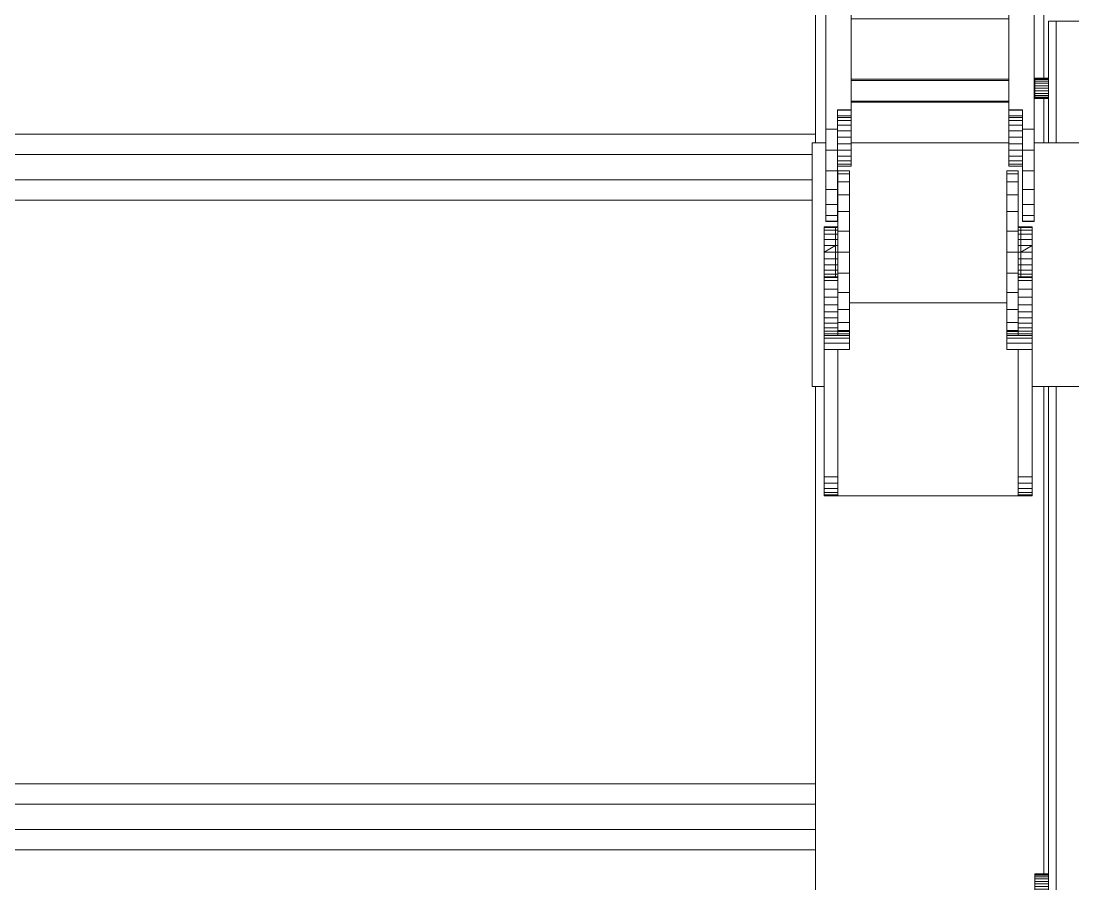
# Model space of a CAD drawing. Header units: inches. Extents: x -827 to 154, y -802 to 207.
# Drawn here: x -134.8 to -121.85, y -175.21 to -164.58 of the extents above; entities that cross this region are included whole.
import ezdxf

# ---------------------------------------------------------------- set-up
doc = ezdxf.new("R2010")
doc.units = ezdxf.units.IN
doc.header["$MEASUREMENT"] = 0
doc.layers.add('Layer0', color=7, linetype='Continuous', lineweight=9)
doc.layers.add('Shop_Sabre_RC-8_CNC_Router_skp', color=8, linetype='Continuous', lineweight=9)

# ---------------------------------------------------------------- blocks, each defined once
blk = doc.blocks.new('Shop_Sabre_RC-8_CNC_Router_skp_154-402893-Level 1')
at = {"layer": 'Layer0'}
for p, q in [((0, 3), (0, 0.75)), ((0, 3), (5.294, 3)), ((0, 3), (0, 0.75)), ((0, 3), (5.294, 3)), ((7.857, 3), (8, 3)), ((7.857, 3), (8, 3)), ((8, 0), (8, 3)), ((8, 0), (8, 3)), ((5.27, 0), (0.125, 0)), ((5.27, 0), (0.125, 0)), ((7.52, 0), (5.583, 0)), ((7.52, 0), (5.583, 0)), ((8, 0), (7.833, 0)), ((8, 0), (7.833, 0))]:
    blk.add_line(p, q, dxfattribs=at)
blk = doc.blocks.new('Shop_Sabre_RC-8_CNC_Router_skp_141-402880-Level 1')
at = {"layer": 'Layer0'}
for p, q in [((96.812, 0.562), (58.812, 0.562)), ((96.812, 0.562), (58.812, 0.562)), ((58.812, 0.25), (96.812, 0.25)), ((58.812, 0.25), (96.812, 0.25))]:
    blk.add_line(p, q, dxfattribs=at)
blk = doc.blocks.new('Shop_Sabre_RC-8_CNC_Router_skp_140-402879-Level 1')
at = {"layer": 'Layer0'}
for p, q in [((96.812, 0.562), (58.851, 0.562)), ((96.812, 0.562), (58.851, 0.562)), ((58.851, 0.25), (96.812, 0.25)), ((58.851, 0.25), (96.812, 0.25))]:
    blk.add_line(p, q, dxfattribs=at)
blk = doc.blocks.new('Shop_Sabre_RC-8_CNC_Router_skp_135-402874-Level 1')
at = {"layer": 'Layer0'}
for p, q in [((60.625, 42.125), (98.625, 42.125)), ((98.625, 42.125), (60.625, 42.125)), ((98.625, 41.313), (60.625, 41.313)), ((60.625, 41.313), (98.625, 41.313)), ((98.625, 34.125), (60.664, 34.125)), ((98.625, 34.125), (60.664, 34.125)), ((60.625, 33.313), (98.625, 33.313)), ((60.625, 33.313), (98.625, 33.313))]:
    blk.add_line(p, q, dxfattribs=at)
for name, p in [('Shop_Sabre_RC-8_CNC_Router_skp_141-402880-Level 1', (1.812, 41.313)), ('Shop_Sabre_RC-8_CNC_Router_skp_140-402879-Level 1', (1.812, 33.313))]:
    blk.add_blockref(name, p)
blk = doc.blocks.new('Shop_Sabre_RC-8_CNC_Router_skp_121-V102-Level 1')
at = {"layer": 'Layer0'}
for p, q in [((2.422, 24.886), (2.422, 24.889)), ((2.563, 24.889), (2.422, 24.889)), ((2.422, 24.886), (2.422, 24.889)), ((2.422, 24.889), (2.563, 24.889)), ((2.422, 24.814), (2.422, 24.886)), ((2.563, 24.886), (2.422, 24.886)), ((2.422, 24.814), (2.422, 24.886)), ((2.422, 24.886), (2.563, 24.886)), ((2.563, 24.886), (2.563, 24.889)), ((2.563, 24.889), (2.563, 24.886)), ((2.563, 24.814), (2.563, 24.886)), ((2.563, 24.886), (2.563, 24.814)), ((2.422, 24.814), (2.422, 24.68)), ((2.422, 24.814), (2.563, 24.814)), ((2.563, 24.814), (2.422, 24.814)), ((2.422, 24.68), (2.422, 24.814)), ((2.563, 24.814), (2.563, 24.68)), ((2.563, 24.814), (2.563, 24.68)), ((2.422, 24.68), (2.422, 24.493)), ((2.563, 24.68), (2.422, 24.68)), ((2.422, 24.493), (2.422, 24.68)), ((2.422, 24.68), (2.563, 24.68)), ((2.563, 24.68), (2.563, 24.493)), ((2.563, 24.68), (2.563, 24.493)), ((2.422, 24.493), (2.422, 24.265)), ((2.422, 24.493), (2.563, 24.493)), ((2.422, 24.493), (2.422, 24.265)), ((2.422, 24.493), (2.563, 24.493)), ((2.563, 24.493), (2.563, 24.265)), ((2.563, 24.265), (2.563, 24.493)), ((2.422, 24.265), (2.422, 24.012)), ((2.422, 24.265), (2.563, 24.265)), ((2.422, 24.265), (2.422, 24.012)), ((2.563, 24.265), (2.422, 24.265)), ((2.563, 24.265), (2.563, 24.012)), ((2.563, 24.012), (2.563, 24.265)), ((2.25, 24.183), (2.25, 24.205)), ((2.422, 24.205), (2.25, 24.205)), ((2.25, 24.205), (2.422, 24.205)), ((2.25, 24.205), (2.25, 24.183)), ((2.25, 24.183), (2.25, 24.141)), ((2.25, 24.183), (2.422, 24.183)), ((2.25, 24.183), (2.25, 24.141)), ((2.422, 24.183), (2.25, 24.183)), ((2.25, 24.141), (2.25, 24.083)), ((2.422, 24.141), (2.25, 24.141)), ((2.25, 24.141), (2.422, 24.141)), ((2.25, 24.141), (2.25, 24.083)), ((2.25, 24.083), (2.25, 24.011)), ((2.422, 24.083), (2.25, 24.083)), ((2.25, 24.083), (2.422, 24.083)), ((2.25, 24.083), (2.25, 24.011)), ((2.25, 24.011), (2.25, 23.932)), ((2.25, 24.011), (2.422, 24.011)), ((2.25, 24.011), (2.25, 23.932)), ((2.422, 24.011), (2.25, 24.011)), ((2.422, 24.012), (2.422, 23.751)), ((2.563, 24.012), (2.422, 24.012)), ((2.422, 24.012), (2.563, 24.012)), ((2.422, 24.012), (2.422, 23.751)), ((2.563, 24.012), (2.563, 23.751)), ((2.563, 23.751), (2.563, 24.012)), ((2.25, 23.932), (2.25, 23.851)), ((2.25, 23.932), (2.422, 23.932)), ((2.25, 23.932), (2.25, 23.851)), ((2.422, 23.932), (2.25, 23.932)), ((2.25, 23.851), (2.25, 23.772)), ((2.391, 23.851), (2.25, 23.851)), ((2.25, 23.772), (2.25, 23.851)), ((2.391, 23.851), (2.25, 23.851)), ((2.391, 23.851), (2.422, 23.851)), ((2.391, 23.851), (2.422, 23.851)), ((2.422, 23.851), (2.391, 23.851)), ((2.25, 23.772), (2.25, 23.702)), ((2.25, 23.772), (2.422, 23.772)), ((2.25, 23.772), (2.25, 23.702)), ((2.422, 23.772), (2.25, 23.772)), ((2.25, 23.702), (2.25, 23.645)), ((2.422, 23.702), (2.25, 23.702)), ((2.25, 23.702), (2.422, 23.702)), ((2.25, 23.702), (2.25, 23.645)), ((2.422, 23.751), (2.422, 23.52)), ((2.563, 23.751), (2.422, 23.751)), ((2.422, 23.751), (2.422, 23.52)), ((2.422, 23.514), (2.422, 23.751)), ((2.563, 23.751), (2.422, 23.751)), ((2.563, 23.751), (2.563, 22.036)), ((2.563, 23.751), (2.563, 22.036)), ((2.25, 23.606), (2.25, 23.645)), ((2.25, 23.645), (2.422, 23.645)), ((2.25, 23.645), (2.25, 23.606)), ((2.422, 23.645), (2.25, 23.645)), ((2.25, 23.606), (2.422, 23.606)), ((2.25, 23.606), (2.25, 23.586)), ((2.422, 23.606), (2.25, 23.606)), ((2.25, 23.586), (2.25, 23.606)), ((2.25, 23.586), (2.25, 23.516)), ((2.422, 23.586), (2.25, 23.586)), ((2.25, 23.586), (2.422, 23.586)), ((2.25, 23.586), (2.25, 23.516)), ((2.422, 23.516), (2.25, 23.516)), ((2.25, 23.516), (2.422, 23.516)), ((2.391, 23.514), (2.25, 23.514)), ((2.25, 23.132), (2.25, 23.514)), ((2.391, 23.514), (2.25, 23.514)), ((2.25, 23.514), (2.25, 23.132)), ((2.25, 23.514), (2.25, 22.036)), ((2.25, 23.514), (2.25, 22.39)), ((2.422, 23.514), (2.391, 23.514)), ((2.422, 23.514), (2.391, 23.514)), ((2.422, 23.52), (2.422, 23.514)), ((2.422, 23.514), (2.422, 23.52)), ((2.25, 22.39), (2.25, 23.132)), ((2.25, 22.39), (2.25, 23.132)), ((2.25, 22.39), (2.25, 22.036)), ((2.25, 22.036), (2.25, 22.39)), ((2.25, 22.036), (2.25, 22.037)), ((2.25, 22.036), (2.25, 21.77)), ((2.25, 22.036), (2.369, 22.036)), ((2.25, 21.77), (2.25, 22.036)), ((2.369, 22.036), (2.25, 22.036)), ((2.369, 22.036), (2.25, 22.036)), ((2.369, 22.037), (2.369, 22.036)), ((2.391, 22.036), (2.369, 22.036)), ((2.391, 22.036), (2.369, 22.036)), ((2.391, 22.036), (2.391, 22.037)), ((2.391, 22.037), (2.391, 22.036)), ((2.391, 22.036), (2.406, 22.036)), ((2.391, 22.036), (2.391, 21.77)), ((2.391, 21.77), (2.391, 22.036)), ((2.406, 22.036), (2.391, 22.036)), ((2.391, 22.032), (2.422, 22.032)), ((2.422, 22.032), (2.391, 22.032)), ((2.406, 22.037), (2.406, 22.036)), ((2.406, 22.037), (2.406, 22.036)), ((2.563, 22.036), (2.406, 22.036)), ((2.406, 22.036), (2.563, 22.036)), ((2.563, 22.036), (2.563, 22.037)), ((2.563, 22.036), (2.563, 22.037)), ((2.391, 21.953), (2.422, 21.953)), ((2.422, 21.953), (2.391, 21.953)), ((2.25, 21.77), (2.25, 21.535)), ((2.25, 21.77), (2.391, 21.77)), ((2.25, 21.535), (2.25, 21.77)), ((2.391, 21.77), (2.25, 21.77)), ((2.391, 21.872), (2.422, 21.872)), ((2.422, 21.872), (2.391, 21.872)), ((2.391, 21.794), (2.422, 21.794)), ((2.422, 21.794), (2.391, 21.794)), ((2.391, 21.77), (2.391, 21.535)), ((2.391, 21.77), (2.391, 21.535)), ((2.391, 21.724), (2.422, 21.724)), ((2.422, 21.724), (2.391, 21.724)), ((2.422, 21.667), (2.391, 21.667)), ((2.422, 21.667), (2.391, 21.667)), ((2.422, 21.628), (2.391, 21.628)), ((2.391, 21.628), (2.422, 21.628)), ((2.422, 21.627), (2.391, 21.627)), ((2.391, 21.607), (2.422, 21.607)), ((2.422, 21.607), (2.391, 21.607))]:
    blk.add_line(p, q, dxfattribs=at)
blk = doc.blocks.new('Shop_Sabre_RC-8_CNC_Router_skp_120-V103-Level 1')
at = {"layer": 'Layer0'}
for p, q in [((0, 24.886), (0, 24.889)), ((0.141, 24.889), (0, 24.889)), ((0, 24.889), (0.141, 24.889)), ((0, 24.889), (0, 24.886)), ((0, 24.814), (0, 24.886)), ((0.141, 24.886), (0, 24.886)), ((0, 24.814), (0, 24.886)), ((0.141, 24.886), (0, 24.886)), ((0.141, 24.886), (0.141, 24.889)), ((0.141, 24.886), (0.141, 24.889)), ((0.141, 24.814), (0.141, 24.886)), ((0.141, 24.886), (0.141, 24.814)), ((0, 24.814), (0, 24.68)), ((0, 24.814), (0.141, 24.814)), ((0, 24.814), (0.141, 24.814)), ((0, 24.814), (0, 24.68)), ((0.141, 24.814), (0.141, 24.68)), ((0.141, 24.68), (0.141, 24.814)), ((0, 24.68), (0, 24.493)), ((0.141, 24.68), (0, 24.68)), ((0, 24.68), (0.141, 24.68)), ((0, 24.68), (0, 24.493)), ((0.141, 24.68), (0.141, 24.493)), ((0.141, 24.493), (0.141, 24.68)), ((0, 24.493), (0, 24.265)), ((0, 24.493), (0.141, 24.493)), ((0, 24.493), (0, 24.265)), ((0.141, 24.493), (0, 24.493)), ((0.141, 24.493), (0.141, 24.265)), ((0.141, 24.265), (0.141, 24.493)), ((0, 24.265), (0, 24.012)), ((0.141, 24.265), (0, 24.265)), ((0, 24.265), (0.141, 24.265)), ((0, 24.265), (0, 24.012)), ((0.141, 24.265), (0.141, 24.012)), ((0.141, 24.012), (0.141, 24.265)), ((0.313, 24.205), (0.141, 24.205)), ((0.141, 24.205), (0.313, 24.205)), ((0.141, 24.183), (0.313, 24.183)), ((0.313, 24.183), (0.141, 24.183)), ((0.313, 24.141), (0.141, 24.141)), ((0.141, 24.141), (0.313, 24.141)), ((0.313, 24.205), (0.313, 24.183)), ((0.313, 24.183), (0.313, 24.205)), ((0.313, 24.183), (0.313, 24.141)), ((0.313, 24.183), (0.313, 24.141)), ((0.313, 24.141), (0.313, 24.083)), ((0.313, 24.141), (0.313, 24.083)), ((0, 24.012), (0, 23.751)), ((0.141, 24.012), (0, 24.012)), ((0, 24.012), (0.141, 24.012)), ((0, 24.012), (0, 23.751)), ((0.141, 24.083), (0.313, 24.083)), ((0.141, 24.083), (0.313, 24.083)), ((0.141, 24.012), (0.141, 23.751)), ((0.141, 23.751), (0.141, 24.012)), ((0.313, 24.011), (0.141, 24.011)), ((0.141, 24.011), (0.313, 24.011)), ((0.313, 24.011), (0.313, 24.083)), ((0.313, 24.083), (0.313, 24.011)), ((0.313, 23.932), (0.313, 24.011)), ((0.313, 24.011), (0.313, 23.932)), ((0.313, 23.932), (0.141, 23.932)), ((0.141, 23.932), (0.313, 23.932)), ((0.172, 23.851), (0.141, 23.851)), ((0.172, 23.851), (0.141, 23.851)), ((0.141, 23.851), (0.172, 23.851)), ((0.313, 23.851), (0.172, 23.851)), ((0.172, 23.851), (0.313, 23.851)), ((0.313, 23.932), (0.313, 23.851)), ((0.313, 23.851), (0.313, 23.932)), ((0.313, 23.851), (0.313, 23.772)), ((0.313, 23.772), (0.313, 23.851)), ((0, 22.036), (0, 23.751)), ((0.141, 23.751), (0, 23.751)), ((0, 23.751), (0, 22.036)), ((0.141, 23.751), (0, 23.751)), ((0.313, 23.772), (0.141, 23.772)), ((0.141, 23.772), (0.313, 23.772)), ((0.141, 23.751), (0.141, 23.52)), ((0.141, 23.52), (0.141, 23.751)), ((0.141, 23.702), (0.313, 23.702)), ((0.313, 23.702), (0.141, 23.702)), ((0.313, 23.772), (0.313, 23.702)), ((0.313, 23.702), (0.313, 23.772)), ((0.313, 23.702), (0.313, 23.645)), ((0.313, 23.645), (0.313, 23.702)), ((0.313, 23.645), (0.141, 23.645)), ((0.313, 23.645), (0.141, 23.645)), ((0.313, 23.606), (0.141, 23.606)), ((0.141, 23.606), (0.313, 23.606)), ((0.313, 23.586), (0.141, 23.586)), ((0.141, 23.586), (0.313, 23.586)), ((0.313, 23.606), (0.313, 23.645)), ((0.313, 23.645), (0.313, 23.606)), ((0.313, 23.586), (0.313, 23.606)), ((0.313, 23.606), (0.313, 23.586)), ((0.313, 23.516), (0.313, 23.586)), ((0.313, 23.516), (0.313, 23.586)), ((0.141, 23.52), (0.141, 23.514)), ((0.141, 23.514), (0.141, 23.52)), ((0.313, 23.516), (0.141, 23.516)), ((0.141, 23.516), (0.313, 23.516)), ((0.172, 23.514), (0.141, 23.514)), ((0.172, 23.514), (0.141, 23.514)), ((0.313, 23.514), (0.172, 23.514)), ((0.313, 23.514), (0.172, 23.514)), ((0.313, 23.514), (0.313, 22.036)), ((0.313, 22.036), (0.313, 23.514)), ((0, 22.036), (0, 22.037)), ((0, 22.036), (0, 22.037)), ((0, 22.036), (0.156, 22.036)), ((0.156, 22.036), (0, 22.036)), ((0.141, 22.032), (0.172, 22.032)), ((0.172, 22.032), (0.141, 22.032)), ((0.156, 22.037), (0.156, 22.036)), ((0.156, 22.037), (0.156, 22.036)), ((0.172, 22.036), (0.156, 22.036)), ((0.172, 22.036), (0.156, 22.036)), ((0.172, 22.036), (0.172, 22.037)), ((0.172, 22.037), (0.172, 22.036)), ((0.172, 22.036), (0.172, 21.77)), ((0.193, 22.036), (0.172, 22.036)), ((0.172, 21.77), (0.172, 22.036)), ((0.193, 22.036), (0.172, 22.036)), ((0.193, 22.036), (0.193, 22.037)), ((0.193, 22.036), (0.313, 22.036)), ((0.193, 22.036), (0.313, 22.036)), ((0.313, 22.036), (0.193, 22.036)), ((0.313, 22.037), (0.313, 22.036)), ((0.313, 22.036), (0.313, 21.77)), ((0.313, 22.036), (0.313, 21.77)), ((0.172, 21.953), (0.141, 21.953)), ((0.141, 21.953), (0.172, 21.953)), ((0.172, 21.872), (0.141, 21.872)), ((0.141, 21.872), (0.172, 21.872)), ((0.141, 21.794), (0.172, 21.794)), ((0.172, 21.794), (0.141, 21.794)), ((0.172, 21.77), (0.172, 21.535)), ((0.172, 21.77), (0.313, 21.77)), ((0.172, 21.535), (0.172, 21.77)), ((0.313, 21.77), (0.172, 21.77)), ((0.313, 21.77), (0.313, 21.535)), ((0.313, 21.77), (0.313, 21.535)), ((0.172, 21.724), (0.137, 21.724)), ((0.137, 21.724), (0.172, 21.724)), ((0.141, 21.667), (0.172, 21.667)), ((0.172, 21.667), (0.141, 21.667)), ((0.141, 21.628), (0.172, 21.628)), ((0.172, 21.628), (0.141, 21.628)), ((0.172, 21.627), (0.141, 21.627)), ((0.141, 21.607), (0.172, 21.607)), ((0.172, 21.607), (0.141, 21.607))]:
    blk.add_line(p, q, dxfattribs=at)
blk = doc.blocks.new('Shop_Sabre_RC-8_CNC_Router_skp_119-V104-Level 1')
at = {"layer": 'Layer0'}
for p, q in [((2.25, 23.419), (0.313, 23.419)), ((2.25, 23.419), (0.313, 23.419)), ((0.313, 23.405), (2.25, 23.405)), ((0.313, 23.405), (2.25, 23.405)), ((2.25, 23.151), (0.313, 23.151)), ((2.25, 23.151), (0.313, 23.151)), ((0.313, 23.137), (2.25, 23.137)), ((0.313, 23.137), (2.25, 23.137)), ((2.25, 22.395), (0.313, 22.395)), ((2.25, 22.395), (0.313, 22.395))]:
    blk.add_line(p, q, dxfattribs=at)
for name in ['Shop_Sabre_RC-8_CNC_Router_skp_120-V103-Level 1', 'Shop_Sabre_RC-8_CNC_Router_skp_121-V102-Level 1']:
    blk.add_blockref(name, (0, 0))
blk = doc.blocks.new('Shop_Sabre_RC-8_CNC_Router_skp_123-402862-Level 1')
blk.add_blockref('Shop_Sabre_RC-8_CNC_Router_skp_119-V104-Level 1', (0, 0))
blk = doc.blocks.new('Shop_Sabre_RC-8_CNC_Router_skp_118-402857-Level 1')
blk.add_blockref('Shop_Sabre_RC-8_CNC_Router_skp_123-402862-Level 1', (0, 0))
blk = doc.blocks.new('Shop_Sabre_RC-8_CNC_Router_skp_106-402845-Level 1')
at = {"layer": 'Layer0'}
for p, q in [((0.687, 2.422), (0.687, 2.562)), ((0.687, 2.562), (0.687, 2.422)), ((0.687, 2.562), (0.698, 2.562)), ((0.698, 2.562), (0.687, 2.562)), ((0.687, 2.562), (0.698, 2.562)), ((0.698, 2.562), (0.687, 2.562)), ((0.698, 2.562), (0.729, 2.562)), ((0.698, 2.562), (0.698, 2.422)), ((0.698, 2.562), (0.729, 2.562)), ((0.698, 2.422), (0.698, 2.562)), ((0.729, 2.562), (0.779, 2.562)), ((0.729, 2.562), (0.729, 2.422)), ((0.729, 2.562), (0.779, 2.562)), ((0.729, 2.422), (0.729, 2.562)), ((0.779, 2.562), (0.844, 2.562)), ((0.779, 2.422), (0.779, 2.562)), ((0.779, 2.562), (0.779, 2.422)), ((0.779, 2.562), (0.844, 2.562)), ((0.844, 2.562), (0.919, 2.562)), ((0.844, 2.562), (0.844, 2.422)), ((0.844, 2.562), (0.919, 2.562)), ((0.844, 2.422), (0.844, 2.562)), ((0.919, 2.562), (0.919, 2.422)), ((0.919, 2.562), (0.998, 2.562)), ((0.919, 2.562), (0.998, 2.562)), ((1, 2.422), (0.919, 2.562)), ((0.919, 2.422), (0.919, 2.562)), ((0.998, 2.562), (1, 2.562)), ((1, 2.562), (0.998, 2.562)), ((1, 2.422), (0.998, 2.562)), ((1, 2.422), (1, 2.562)), ((1.081, 2.562), (1, 2.562)), ((1.081, 2.562), (1, 2.562)), ((1.081, 2.562), (1, 2.562)), ((1, 2.562), (1, 2.422)), ((1, 2.562), (1.081, 2.562)), ((1.156, 2.562), (1.081, 2.562)), ((1.156, 2.562), (1.081, 2.562)), ((1.156, 2.562), (1.081, 2.562)), ((1.081, 2.422), (1.081, 2.562)), ((1.081, 2.562), (1.081, 2.422)), ((1.081, 2.562), (1.156, 2.562)), ((1.221, 2.562), (1.156, 2.562)), ((1.156, 2.562), (1.156, 2.422)), ((1.156, 2.562), (1.221, 2.562)), ((1.156, 2.422), (1.156, 2.562)), ((1.27, 2.562), (1.221, 2.562)), ((1.221, 2.422), (1.221, 2.562)), ((1.271, 2.562), (1.221, 2.562)), ((1.27, 2.562), (1.221, 2.562)), ((1.271, 2.562), (1.221, 2.562)), ((1.221, 2.422), (1.221, 2.562)), ((1.271, 2.422), (1.271, 2.562)), ((1.302, 2.562), (1.271, 2.562)), ((1.271, 2.562), (1.271, 2.422)), ((1.271, 2.562), (1.302, 2.562)), ((1.311, 2.562), (1.301, 2.562)), ((1.311, 2.562), (1.301, 2.562)), ((1.301, 2.562), (1.311, 2.562)), ((1.301, 2.562), (1.311, 2.562)), ((1.302, 2.562), (1.312, 2.562)), ((1.312, 2.562), (1.302, 2.562)), ((1.302, 2.422), (1.302, 2.562)), ((1.302, 2.562), (1.302, 2.422)), ((1.302, 2.562), (1.312, 2.562)), ((1.302, 2.562), (1.35, 2.562)), ((1.302, 2.562), (1.312, 2.562)), ((1.302, 2.562), (1.35, 2.562)), ((1.312, 2.562), (1.311, 2.562)), ((1.311, 2.562), (1.312, 2.562)), ((1.312, 2.562), (1.312, 2.422)), ((1.312, 2.422), (1.312, 2.562)), ((1.35, 2.391), (1.35, 2.562)), ((1.456, 2.562), (1.35, 2.562)), ((1.35, 2.562), (1.456, 2.562)), ((1.35, 2.391), (1.35, 2.562)), ((1.456, 2.391), (1.456, 2.562)), ((1.556, 2.562), (1.456, 2.562)), ((1.456, 2.562), (1.456, 2.391)), ((1.456, 2.562), (1.556, 2.562)), ((1.556, 2.562), (1.556, 2.391)), ((1.556, 2.391), (1.556, 2.562)), ((1.649, 2.562), (1.556, 2.562)), ((1.556, 2.562), (1.649, 2.562)), ((1.649, 2.562), (1.649, 2.391)), ((1.649, 2.391), (1.649, 2.562)), ((1.734, 2.562), (1.649, 2.562)), ((1.649, 2.562), (1.734, 2.562)), ((1.734, 2.562), (1.734, 2.391)), ((1.734, 2.562), (1.81, 2.562)), ((1.734, 2.562), (1.734, 2.391)), ((1.734, 2.562), (1.81, 2.562)), ((1.81, 2.391), (1.81, 2.562)), ((1.81, 2.562), (1.81, 2.391)), ((1.81, 2.562), (1.876, 2.562)), ((1.81, 2.562), (1.876, 2.562)), ((1.876, 2.562), (1.876, 2.391)), ((1.876, 2.562), (1.931, 2.562)), ((1.876, 2.391), (1.876, 2.562)), ((1.876, 2.562), (1.931, 2.562)), ((1.931, 2.562), (1.931, 2.391)), ((1.931, 2.562), (1.974, 2.562)), ((1.931, 2.391), (1.931, 2.562)), ((1.931, 2.562), (1.974, 2.562)), ((1.974, 2.562), (1.974, 2.391)), ((1.974, 2.562), (2.006, 2.562)), ((1.974, 2.391), (1.974, 2.562)), ((1.974, 2.562), (2.006, 2.562)), ((2.006, 2.562), (2.006, 2.391)), ((2.006, 2.562), (2.025, 2.562)), ((2.006, 2.391), (2.006, 2.562)), ((2.006, 2.562), (2.025, 2.562)), ((2.025, 2.391), (2.025, 2.562)), ((2.025, 2.562), (2.025, 2.391)), ((2.057, 2.562), (2.027, 2.562)), ((2.027, 2.391), (2.027, 2.562)), ((2.057, 2.562), (2.027, 2.562)), ((2.027, 2.391), (2.027, 2.562)), ((2.122, 2.562), (2.057, 2.562)), ((2.057, 2.562), (2.057, 2.25)), ((2.057, 2.562), (2.057, 2.25)), ((2.057, 2.562), (2.122, 2.562)), ((2.197, 2.562), (2.122, 2.562)), ((2.122, 2.562), (2.122, 2.25)), ((2.122, 2.562), (2.197, 2.562)), ((2.122, 2.25), (2.122, 2.562)), ((3.768, 2.562), (2.197, 2.562)), ((2.197, 2.562), (2.197, 2.391)), ((2.197, 2.391), (2.197, 2.562)), ((3.768, 2.562), (2.197, 2.562)), ((3.768, 2.562), (3.768, 2.391)), ((3.768, 2.562), (3.844, 2.562)), ((3.768, 2.562), (3.768, 2.391)), ((3.844, 2.562), (3.768, 2.562)), ((3.844, 2.391), (3.844, 2.562)), ((3.844, 2.562), (3.844, 2.391)), ((3.844, 2.562), (3.908, 2.562)), ((3.908, 2.562), (3.844, 2.562)), ((3.958, 2.562), (3.908, 2.562)), ((3.908, 2.391), (3.908, 2.562)), ((3.908, 2.391), (3.908, 2.562)), ((3.958, 2.562), (3.908, 2.562)), ((3.958, 2.562), (3.958, 2.391)), ((3.958, 2.562), (3.958, 2.391)), ((3.958, 2.562), (3.989, 2.562)), ((3.989, 2.562), (3.958, 2.562)), ((3.989, 2.391), (3.989, 2.562)), ((3.989, 2.562), (3.989, 2.391)), ((3.989, 2.562), (4, 2.562)), ((4, 2.562), (3.989, 2.562)), ((4, 2.391), (4, 2.562)), ((4, 2.391), (4, 2.562)), ((4, 2.391), (4, 2.562)), ((4, 2.391), (4, 2.562)), ((0, 2.391), (0.004, 2.391)), ((0, 2.391), (0, 2.25)), ((0, 2.391), (0.004, 2.391)), ((0, 2.25), (0, 2.391)), ((0.004, 2.391), (0.034, 2.391)), ((0.034, 2.391), (0.004, 2.391)), ((0.034, 2.391), (0.134, 2.391)), ((0.034, 2.25), (0.034, 2.391)), ((0.034, 2.391), (0.034, 2.25)), ((0.034, 2.391), (0.134, 2.391)), ((0.134, 2.391), (0.293, 2.391)), ((0.134, 2.391), (0.134, 2.25)), ((0.134, 2.391), (0.293, 2.391)), ((0.134, 2.25), (0.134, 2.391)), ((0.293, 2.391), (0.5, 2.391)), ((0.293, 2.25), (0.293, 2.391)), ((0.293, 2.391), (0.293, 2.25)), ((0.293, 2.391), (0.5, 2.391)), ((0.5, 2.391), (0.741, 2.391)), ((0.5, 2.25), (0.5, 2.391)), ((0.5, 2.391), (0.5, 2.25)), ((0.5, 2.391), (0.741, 2.391)), ((0.687, 2.422), (0.698, 2.422)), ((0.698, 2.422), (0.687, 2.422)), ((0.687, 2.422), (0.687, 2.391)), ((0.687, 2.422), (0.698, 2.422)), ((0.687, 2.422), (0.698, 2.422)), ((0.687, 2.391), (0.687, 2.422)), ((0.698, 2.422), (0.687, 2.422)), ((0.698, 2.422), (0.687, 2.422)), ((0.698, 2.422), (0.698, 2.391)), ((0.698, 2.422), (0.729, 2.422)), ((0.698, 2.391), (0.698, 2.422)), ((0.698, 2.422), (0.729, 2.422)), ((0.698, 2.391), (0.698, 2.422)), ((0.698, 2.422), (0.698, 2.391)), ((0.729, 2.422), (0.698, 2.422)), ((0.729, 2.391), (0.729, 2.422)), ((0.729, 2.391), (0.729, 2.422)), ((0.729, 2.422), (0.729, 2.391)), ((0.729, 2.422), (0.779, 2.422)), ((0.729, 2.422), (0.729, 2.391)), ((0.729, 2.422), (0.779, 2.422)), ((0.779, 2.422), (0.729, 2.422)), ((0.741, 2.391), (1, 2.391)), ((0.741, 2.391), (0.741, 2.25)), ((0.741, 2.391), (1, 2.391)), ((0.741, 2.25), (0.741, 2.391)), ((0.779, 2.391), (0.779, 2.422)), ((0.779, 2.422), (0.844, 2.422)), ((0.779, 2.422), (0.779, 2.391)), ((0.779, 2.422), (0.844, 2.422)), ((0.844, 2.422), (0.779, 2.422)), ((0.844, 2.422), (0.919, 2.422)), ((0.844, 2.422), (0.844, 2.391)), ((0.844, 2.422), (0.919, 2.422)), ((0.844, 2.391), (0.844, 2.422)), ((0.919, 2.422), (0.844, 2.422)), ((1, 2.422), (0.919, 2.422)), ((1, 2.422), (0.919, 2.422)), ((0.919, 2.391), (0.919, 2.422)), ((0.919, 2.422), (0.919, 2.391)), ((0.919, 2.422), (1, 2.422)), ((1, 2.422), (1.081, 2.422)), ((1, 2.391), (1, 2.422)), ((1, 2.422), (1.081, 2.422)), ((1.081, 2.422), (1, 2.422)), ((1, 2.391), (1, 2.422)), ((1, 2.391), (1, 2.422)), ((1.257, 2.391), (1, 2.391)), ((1, 2.25), (1, 2.391)), ((1, 2.391), (1, 2.25)), ((1, 2.391), (1.257, 2.391)), ((1.081, 2.391), (1.081, 2.422)), ((1.156, 2.422), (1.081, 2.422)), ((1.156, 2.422), (1.081, 2.422)), ((1.081, 2.422), (1.081, 2.391)), ((1.081, 2.422), (1.156, 2.422)), ((1.221, 2.422), (1.156, 2.422)), ((1.221, 2.422), (1.156, 2.422)), ((1.156, 2.422), (1.156, 2.391)), ((1.156, 2.422), (1.221, 2.422)), ((1.156, 2.391), (1.156, 2.422)), ((1.221, 2.422), (1.256, 2.422)), ((1.256, 2.422), (1.221, 2.422)), ((1.221, 2.391), (1.221, 2.422)), ((1.221, 2.422), (1.271, 2.422)), ((1.267, 2.422), (1.221, 2.422)), ((1.256, 2.422), (1.221, 2.422)), ((1.221, 2.391), (1.221, 2.422)), ((1.256, 2.422), (1.267, 2.422)), ((1.267, 2.422), (1.256, 2.422)), ((1.267, 2.422), (1.256, 2.422)), ((1.498, 2.391), (1.257, 2.391)), ((1.257, 2.391), (1.257, 2.25)), ((1.257, 2.391), (1.498, 2.391)), ((1.257, 2.25), (1.257, 2.391)), ((1.267, 2.422), (1.271, 2.422)), ((1.267, 2.422), (1.271, 2.422)), ((1.267, 2.422), (1.271, 2.422)), ((1.302, 2.422), (1.271, 2.422)), ((1.271, 2.391), (1.271, 2.422)), ((1.271, 2.391), (1.271, 2.422)), ((1.302, 2.422), (1.271, 2.422)), ((1.302, 2.422), (1.271, 2.422)), ((1.271, 2.391), (1.271, 2.422)), ((1.271, 2.422), (1.271, 2.391)), ((1.302, 2.422), (1.312, 2.422)), ((1.312, 2.422), (1.302, 2.422)), ((1.302, 2.422), (1.312, 2.422)), ((1.302, 2.422), (1.302, 2.391)), ((1.302, 2.422), (1.312, 2.422)), ((1.302, 2.422), (1.302, 2.391)), ((1.312, 2.422), (1.302, 2.422)), ((1.302, 2.391), (1.302, 2.422)), ((1.312, 2.422), (1.302, 2.422)), ((1.302, 2.391), (1.302, 2.422)), ((1.312, 2.391), (1.312, 2.422)), ((1.312, 2.422), (1.312, 2.391)), ((1.706, 2.391), (1.498, 2.391)), ((1.498, 2.25), (1.498, 2.391)), ((1.498, 2.391), (1.498, 2.25)), ((1.498, 2.391), (1.706, 2.391)), ((1.865, 2.391), (1.706, 2.391)), ((1.706, 2.25), (1.706, 2.391)), ((1.865, 2.391), (1.706, 2.391)), ((1.706, 2.25), (1.706, 2.391)), ((1.965, 2.391), (1.865, 2.391)), ((1.965, 2.391), (1.865, 2.391)), ((1.865, 2.25), (1.865, 2.391)), ((1.865, 2.391), (1.865, 2.25)), ((1.971, 2.391), (1.965, 2.391)), ((1.965, 2.391), (1.971, 2.391)), ((1.965, 2.25), (1.965, 2.391)), ((1.965, 2.391), (1.965, 2.25)), ((1.976, 2.391), (1.971, 2.391)), ((1.976, 2.391), (1.971, 2.391)), ((1.976, 2.391), (2.007, 2.391)), ((1.976, 2.391), (1.976, 2.25)), ((2.007, 2.391), (1.976, 2.391)), ((1.976, 2.25), (1.976, 2.391)), ((2.027, 2.391), (2.007, 2.391)), ((2.027, 2.391), (2.007, 2.391)), ((2.007, 2.25), (2.007, 2.391)), ((2.007, 2.391), (2.007, 2.25)), ((2.027, 2.391), (2.027, 2.25)), ((2.027, 2.25), (2.027, 2.391)), ((2.197, 2.25), (2.197, 2.391)), ((2.197, 2.391), (3.768, 2.391)), ((2.197, 2.391), (3.768, 2.391)), ((2.197, 2.25), (2.197, 2.391)), ((3.844, 2.391), (3.768, 2.391)), ((3.844, 2.391), (3.768, 2.391)), ((3.908, 2.391), (3.844, 2.391)), ((3.908, 2.391), (3.844, 2.391)), ((3.908, 2.391), (3.958, 2.391)), ((3.958, 2.391), (3.908, 2.391)), ((3.989, 2.391), (3.958, 2.391)), ((3.989, 2.391), (3.958, 2.391)), ((4, 2.391), (3.989, 2.391)), ((4, 2.391), (3.989, 2.391)), ((4, 0.172), (4, 2.391)), ((4, 0.172), (4, 2.391)), ((0, 2.25), (0.004, 2.25)), ((0.004, 2.25), (0, 2.25)), ((0.004, 2.25), (0.034, 2.25)), ((0.004, 2.25), (0.034, 2.25)), ((0.134, 2.25), (0.034, 2.25)), ((0.134, 2.25), (0.034, 2.25)), ((0.134, 2.25), (0.293, 2.25)), ((0.293, 2.25), (0.134, 2.25)), ((0.293, 2.25), (0.5, 2.25)), ((0.5, 2.25), (0.293, 2.25)), ((0.5, 2.25), (0.741, 2.25)), ((0.741, 2.25), (0.5, 2.25)), ((0.741, 2.25), (1, 2.25)), ((1, 2.25), (0.741, 2.25)), ((1.257, 2.25), (1, 2.25)), ((1.257, 2.25), (1, 2.25)), ((1.498, 2.25), (1.257, 2.25)), ((1.498, 2.25), (1.257, 2.25)), ((1.706, 2.25), (1.498, 2.25)), ((1.706, 2.25), (1.498, 2.25)), ((1.625, 2.25), (1.625, 0.312)), ((1.625, 2.25), (1.625, 0.312)), ((1.865, 2.25), (1.706, 2.25)), ((1.706, 2.25), (1.865, 2.25)), ((1.965, 2.25), (1.865, 2.25)), ((1.865, 2.25), (1.965, 2.25)), ((1.971, 2.25), (1.965, 2.25)), ((1.971, 2.25), (1.965, 2.25)), ((1.976, 2.25), (1.971, 2.25)), ((1.971, 2.25), (1.976, 2.25)), ((2.007, 2.25), (1.976, 2.25)), ((1.976, 2.25), (2.007, 2.25)), ((2.027, 2.25), (2.007, 2.25)), ((2.007, 2.25), (2.027, 2.25)), ((2.057, 2.25), (2.027, 2.25)), ((2.027, 2.25), (2.057, 2.25)), ((2.122, 2.25), (2.057, 2.25)), ((2.122, 2.25), (2.057, 2.25)), ((2.197, 2.25), (2.122, 2.25)), ((2.197, 2.25), (2.122, 2.25)), ((0.004, 0.312), (0, 0.312)), ((0, 0.172), (0, 0.312)), ((0, 0.312), (0, 0.172)), ((0, 0.312), (0.004, 0.312)), ((0.034, 0.312), (0.004, 0.312)), ((0.004, 0.312), (0.034, 0.312)), ((0.034, 0.312), (0.034, 0.172)), ((0.134, 0.312), (0.034, 0.312)), ((0.034, 0.172), (0.034, 0.312)), ((0.034, 0.312), (0.134, 0.312)), ((0.134, 0.312), (0.293, 0.312)), ((0.134, 0.312), (0.134, 0.172)), ((0.293, 0.312), (0.134, 0.312)), ((0.134, 0.172), (0.134, 0.312)), ((0.293, 0.312), (0.5, 0.312)), ((0.293, 0.312), (0.293, 0.172)), ((0.293, 0.312), (0.5, 0.312)), ((0.293, 0.312), (0.293, 0.172)), ((0.5, 0.312), (0.741, 0.312)), ((0.5, 0.172), (0.5, 0.312)), ((0.5, 0.312), (0.5, 0.172)), ((0.5, 0.312), (0.741, 0.312)), ((0.741, 0.312), (1, 0.312)), ((0.741, 0.312), (0.741, 0.172)), ((0.741, 0.312), (1, 0.312)), ((0.741, 0.172), (0.741, 0.312)), ((1.257, 0.312), (1, 0.312)), ((1, 0.312), (1, 0.172)), ((1, 0.312), (1.257, 0.312)), ((1, 0.172), (1, 0.312)), ((1.498, 0.312), (1.257, 0.312)), ((1.257, 0.312), (1.257, 0.172)), ((1.257, 0.312), (1.498, 0.312)), ((1.257, 0.172), (1.257, 0.312)), ((1.706, 0.312), (1.498, 0.312)), ((1.498, 0.312), (1.498, 0.172)), ((1.498, 0.312), (1.706, 0.312)), ((1.498, 0.172), (1.498, 0.312)), ((1.865, 0.312), (1.706, 0.312)), ((1.706, 0.172), (1.706, 0.312)), ((1.706, 0.312), (1.706, 0.172)), ((1.706, 0.312), (1.865, 0.312)), ((1.865, 0.312), (1.965, 0.312)), ((1.965, 0.312), (1.865, 0.312)), ((1.865, 0.312), (1.865, 0.172)), ((1.865, 0.172), (1.865, 0.312)), ((1.965, 0.172), (1.965, 0.312)), ((1.965, 0.312), (1.965, 0.172)), ((1.965, 0.312), (1.971, 0.312)), ((1.971, 0.312), (1.965, 0.312)), ((1.971, 0.312), (1.976, 0.312)), ((1.976, 0.312), (1.971, 0.312)), ((1.976, 0.172), (1.976, 0.312)), ((1.976, 0.312), (1.976, 0.172)), ((1.976, 0.312), (2.007, 0.312)), ((2.007, 0.312), (1.976, 0.312)), ((2.007, 0.312), (2.007, 0.172)), ((2.007, 0.312), (2.027, 0.312)), ((2.007, 0.172), (2.007, 0.312)), ((2.027, 0.312), (2.007, 0.312)), ((2.027, 0.172), (2.027, 0.312)), ((2.057, 0.312), (2.027, 0.312)), ((2.027, 0.172), (2.027, 0.312)), ((2.057, 0.312), (2.027, 0.312)), ((2.057, 0.312), (2.057, 0)), ((2.057, 0.312), (2.122, 0.312)), ((2.057, 0.312), (2.057, 0)), ((2.122, 0.312), (2.057, 0.312)), ((2.122, 0.312), (2.122, 0)), ((2.122, 0.312), (2.197, 0.312)), ((2.122, 0), (2.122, 0.312)), ((2.197, 0.312), (2.122, 0.312)), ((2.197, 0.312), (2.197, 0.172)), ((2.197, 0.312), (2.197, 0.172)), ((0, 0.172), (0.004, 0.172)), ((0.004, 0.172), (0, 0.172)), ((0.004, 0.172), (0.034, 0.172)), ((0.004, 0.172), (0.034, 0.172)), ((0.034, 0.172), (0.134, 0.172)), ((0.034, 0.172), (0.134, 0.172)), ((0.134, 0.172), (0.293, 0.172)), ((0.134, 0.172), (0.293, 0.172)), ((0.293, 0.172), (0.5, 0.172)), ((0.5, 0.172), (0.293, 0.172)), ((0.5, 0.172), (0.741, 0.172)), ((0.741, 0.172), (0.5, 0.172)), ((0.687, 0.172), (0.687, 0.141)), ((0.687, 0.141), (0.687, 0.172)), ((0.698, 0.141), (0.687, 0.141)), ((0.687, 0.141), (0.698, 0.141)), ((0.687, 0), (0.687, 0.141)), ((0.687, 0.141), (0.687, 0)), ((0.687, 0.141), (0.698, 0.141)), ((0.687, 0.141), (0.698, 0.141)), ((0.698, 0.141), (0.687, 0.141)), ((0.698, 0.141), (0.687, 0.141)), ((0.698, 0.141), (0.698, 0.172)), ((0.698, 0.141), (0.698, 0.172)), ((0.698, 0.172), (0.698, 0.141)), ((0.698, 0.172), (0.698, 0.141)), ((0.698, 0.141), (0.729, 0.141)), ((0.729, 0.141), (0.698, 0.141)), ((0.698, 0), (0.698, 0.141)), ((0.698, 0.141), (0.698, 0)), ((0.698, 0.141), (0.729, 0.141)), ((0.729, 0.141), (0.729, 0.172)), ((0.729, 0.172), (0.729, 0.141)), ((0.729, 0.172), (0.729, 0.141)), ((0.729, 0.141), (0.729, 0.172)), ((0.729, 0.141), (0.779, 0.141)), ((0.729, 0.141), (0.729, 0)), ((0.779, 0.141), (0.729, 0.141)), ((0.729, 0), (0.729, 0.141)), ((0.729, 0.141), (0.779, 0.141)), ((0.741, 0.172), (1, 0.172)), ((1, 0.172), (0.741, 0.172)), ((0.779, 0.172), (0.779, 0.141)), ((0.779, 0.172), (0.779, 0.141)), ((0.779, 0.141), (0.844, 0.141)), ((0.779, 0.141), (0.779, 0)), ((0.779, 0.141), (0.844, 0.141)), ((0.779, 0.141), (0.779, 0)), ((0.844, 0.141), (0.779, 0.141)), ((0.844, 0.141), (0.844, 0.172)), ((0.844, 0.172), (0.844, 0.141)), ((0.844, 0.141), (0.919, 0.141)), ((0.844, 0.141), (0.844, 0)), ((0.844, 0.141), (0.919, 0.141)), ((0.844, 0), (0.844, 0.141)), ((0.919, 0.141), (0.844, 0.141)), ((0.919, 0.141), (0.919, 0.172)), ((0.919, 0.172), (0.919, 0.141)), ((0.919, 0.141), (0.919, 0)), ((0.919, 0.141), (1, 0.141)), ((0.998, 0), (0.919, 0.141)), ((1, 0.141), (0.919, 0.141)), ((0.919, 0), (0.919, 0.141)), ((1, 0.141), (0.919, 0.141)), ((0.998, 0), (1, 0.141)), ((1.257, 0.172), (1, 0.172)), ((1.257, 0.172), (1, 0.172)), ((1, 0.172), (1, 0.141)), ((1, 0.172), (1, 0.141)), ((1, 0.141), (1, 0.172)), ((1, 0.141), (1, 0)), ((1, 0.141), (1.081, 0.141)), ((1.081, 0.141), (1, 0.141)), ((1, 0.141), (1, 0)), ((1, 0.141), (1.081, 0.141)), ((1.081, 0.172), (1.081, 0.141)), ((1.081, 0.141), (1.081, 0.172)), ((1.156, 0.141), (1.081, 0.141)), ((1.081, 0.141), (1.081, 0)), ((1.081, 0.141), (1.156, 0.141)), ((1.156, 0.141), (1.081, 0.141)), ((1.081, 0), (1.081, 0.141)), ((1.156, 0.172), (1.156, 0.141)), ((1.156, 0.141), (1.156, 0.172)), ((1.221, 0.141), (1.156, 0.141)), ((1.156, 0.141), (1.156, 0)), ((1.156, 0.141), (1.221, 0.141)), ((1.156, 0), (1.156, 0.141)), ((1.221, 0.141), (1.156, 0.141)), ((1.221, 0.172), (1.221, 0.141)), ((1.221, 0.141), (1.221, 0.172)), ((1.221, 0.141), (1.221, 0)), ((1.221, 0.141), (1.256, 0.141)), ((1.256, 0.141), (1.221, 0.141)), ((1.221, 0.141), (1.271, 0.141)), ((1.256, 0.141), (1.221, 0.141)), ((1.221, 0), (1.221, 0.141)), ((1.256, 0.141), (1.267, 0.141)), ((1.256, 0.141), (1.267, 0.141)), ((1.256, 0.141), (1.267, 0.141)), ((1.271, 0.141), (1.256, 0.141)), ((1.498, 0.172), (1.257, 0.172)), ((1.498, 0.172), (1.257, 0.172)), ((1.271, 0.172), (1.271, 0.141)), ((1.271, 0.141), (1.271, 0.172)), ((1.271, 0.172), (1.271, 0.141)), ((1.271, 0.141), (1.271, 0.172)), ((1.271, 0), (1.271, 0.141)), ((1.302, 0.141), (1.271, 0.141)), ((1.271, 0.141), (1.271, 0)), ((1.271, 0.141), (1.302, 0.141)), ((1.302, 0.141), (1.271, 0.141)), ((1.302, 0.141), (1.302, 0.172)), ((1.302, 0.141), (1.302, 0.172)), ((1.302, 0.172), (1.302, 0.141)), ((1.302, 0.172), (1.302, 0.141)), ((1.302, 0.141), (1.312, 0.141)), ((1.312, 0.141), (1.302, 0.141)), ((1.312, 0.141), (1.302, 0.141)), ((1.302, 0.141), (1.302, 0)), ((1.302, 0.141), (1.312, 0.141)), ((1.302, 0), (1.302, 0.141)), ((1.302, 0.141), (1.312, 0.141)), ((1.312, 0.141), (1.302, 0.141)), ((1.312, 0.172), (1.312, 0.141)), ((1.312, 0.141), (1.312, 0.172)), ((1.312, 0.141), (1.312, 0)), ((1.312, 0), (1.312, 0.141)), ((1.35, 0.172), (1.35, 0)), ((1.35, 0), (1.35, 0.172)), ((1.456, 0), (1.456, 0.172)), ((1.456, 0.172), (1.456, 0)), ((1.706, 0.172), (1.498, 0.172)), ((1.706, 0.172), (1.498, 0.172)), ((1.556, 0.172), (1.556, 0)), ((1.556, 0), (1.556, 0.172)), ((1.649, 0.172), (1.649, 0)), ((1.649, 0), (1.649, 0.172)), ((1.865, 0.172), (1.706, 0.172)), ((1.865, 0.172), (1.706, 0.172)), ((1.734, 0), (1.734, 0.172)), ((1.734, 0.172), (1.734, 0)), ((1.81, 0.172), (1.81, 0)), ((1.81, 0), (1.81, 0.172)), ((1.965, 0.172), (1.865, 0.172)), ((1.965, 0.172), (1.865, 0.172)), ((1.876, 0), (1.876, 0.172)), ((1.876, 0.172), (1.876, 0)), ((1.931, 0.172), (1.931, 0)), ((1.931, 0), (1.931, 0.172)), ((1.971, 0.172), (1.965, 0.172)), ((1.971, 0.172), (1.965, 0.172)), ((1.976, 0.172), (1.971, 0.172)), ((1.971, 0.172), (1.976, 0.172)), ((1.974, 0.172), (1.974, 0)), ((1.974, 0), (1.974, 0.172)), ((2.007, 0.172), (1.976, 0.172)), ((2.007, 0.172), (1.976, 0.172)), ((2.006, 0), (2.006, 0.172)), ((2.006, 0.172), (2.006, 0)), ((2.027, 0.172), (2.007, 0.172)), ((2.027, 0.172), (2.007, 0.172)), ((2.025, 0.172), (2.025, 0)), ((2.025, 0), (2.025, 0.172)), ((2.027, 0.172), (2.027, 0)), ((2.027, 0), (2.027, 0.172)), ((2.197, 0), (2.197, 0.172)), ((3.768, 0.172), (2.197, 0.172)), ((2.197, 0), (2.197, 0.172)), ((2.197, 0.172), (3.768, 0.172)), ((3.768, 0.172), (3.768, 0)), ((3.768, 0.172), (3.768, 0)), ((3.768, 0.172), (3.844, 0.172)), ((3.844, 0.172), (3.768, 0.172)), ((3.844, 0), (3.844, 0.172)), ((3.844, 0.172), (3.844, 0)), ((3.844, 0.172), (3.908, 0.172)), ((3.908, 0.172), (3.844, 0.172)), ((3.958, 0.172), (3.908, 0.172)), ((3.908, 0), (3.908, 0.172)), ((3.908, 0), (3.908, 0.172)), ((3.958, 0.172), (3.908, 0.172)), ((3.958, 0.172), (3.958, 0)), ((3.958, 0.172), (3.958, 0)), ((3.958, 0.172), (3.989, 0.172)), ((3.989, 0.172), (3.958, 0.172)), ((3.989, 0.172), (3.989, 0)), ((3.989, 0.172), (4, 0.172)), ((3.989, 0), (3.989, 0.172)), ((4, 0.172), (3.989, 0.172)), ((4, 0), (4, 0.172)), ((4, 0), (4, 0.172)), ((4, 0.172), (4, 0)), ((4, 0), (4, 0.172)), ((0.687, 0), (0.698, 0)), ((0.698, 0), (0.687, 0)), ((0.698, 0), (0.729, 0)), ((0.729, 0), (0.779, 0)), ((0.844, 0), (0.779, 0)), ((0.919, 0), (0.844, 0)), ((1.081, 0), (1, 0)), ((1.156, 0), (1.081, 0)), ((1.221, 0), (1.156, 0)), ((1.302, 0), (1.271, 0)), ((1.302, 0), (1.35, 0)), ((1.302, 0), (1.312, 0)), ((1.302, 0), (1.35, 0)), ((1.312, 0), (1.302, 0)), ((1.35, 0), (1.456, 0)), ((1.35, 0), (1.456, 0)), ((1.456, 0), (1.556, 0)), ((1.556, 0), (1.649, 0)), ((1.649, 0), (1.734, 0)), ((1.734, 0), (1.81, 0)), ((1.81, 0), (1.876, 0)), ((1.876, 0), (1.931, 0)), ((1.931, 0), (1.974, 0)), ((1.974, 0), (2.006, 0)), ((2.006, 0), (2.025, 0)), ((2.027, 0), (2.057, 0)), ((2.122, 0), (2.057, 0)), ((2.197, 0), (2.122, 0)), ((2.197, 0), (3.768, 0)), ((3.844, 0), (3.768, 0)), ((3.908, 0), (3.844, 0)), ((3.908, 0), (3.958, 0)), ((3.989, 0), (3.958, 0)), ((4, 0), (3.989, 0)), ((0.698, 0), (0.687, 0)), ((0.687, 0), (0.698, 0)), ((0.729, 0), (0.698, 0)), ((0.729, 0), (0.779, 0)), ((0.779, 0), (0.844, 0)), ((0.844, 0), (0.919, 0)), ((0.998, 0), (0.919, 0)), ((0.919, 0), (0.998, 0)), ((0.998, 0), (1, 0)), ((1, 0), (0.998, 0)), ((1.081, 0), (1, 0)), ((1.081, 0), (1, 0)), ((1.081, 0), (1, 0)), ((1.156, 0), (1.081, 0)), ((1.156, 0), (1.081, 0)), ((1.156, 0), (1.081, 0)), ((1.221, 0), (1.156, 0)), ((1.221, 0), (1.27, 0)), ((1.221, 0), (1.271, 0)), ((1.271, 0), (1.221, 0)), ((1.27, 0), (1.221, 0)), ((1.302, 0), (1.271, 0)), ((1.301, 0), (1.311, 0)), ((1.301, 0), (1.311, 0)), ((1.311, 0), (1.301, 0)), ((1.301, 0), (1.311, 0)), ((1.312, 0), (1.302, 0)), ((1.302, 0), (1.312, 0)), ((1.312, 0), (1.311, 0)), ((1.312, 0), (1.311, 0)), ((1.456, 0), (1.556, 0)), ((1.556, 0), (1.649, 0)), ((1.649, 0), (1.734, 0)), ((1.734, 0), (1.81, 0)), ((1.81, 0), (1.876, 0)), ((1.876, 0), (1.931, 0)), ((1.931, 0), (1.974, 0)), ((1.974, 0), (2.006, 0)), ((2.006, 0), (2.025, 0)), ((2.057, 0), (2.027, 0)), ((2.122, 0), (2.057, 0)), ((2.197, 0), (2.122, 0)), ((3.768, 0), (2.197, 0)), ((3.844, 0), (3.768, 0)), ((3.908, 0), (3.844, 0)), ((3.958, 0), (3.908, 0)), ((3.989, 0), (3.958, 0)), ((4, 0), (3.989, 0))]:
    blk.add_line(p, q, dxfattribs=at)
blk = doc.blocks.new('Shop_Sabre_RC-8_CNC_Router_skp_63-402802-Level 1')
at = {"layer": 'Layer0'}
for p, q in [((0, 0), (0, 5)), ((1.375, 5), (0, 5)), ((0, 0), (0, 5)), ((1.375, 5), (0, 5)), ((11.75, 5), (4.5, 5)), ((11.75, 5), (4.5, 5)), ((11.75, 5), (11.75, 0)), ((11.75, 5), (11.75, 0)), ((0, 0), (1.5, 0)), ((0, 0), (1.5, 0)), ((4.5, 0), (11.75, 0)), ((4.5, 0), (11.75, 0))]:
    blk.add_line(p, q, dxfattribs=at)
blk = doc.blocks.new('Shop_Sabre_RC-8_CNC_Router_skp_62-402801-Level 1')
at = {"layer": 'Layer0'}
for p, q in [((11.84375, 5), (11.75, 5)), ((11.75, 0), (11.75, 5)), ((11.84375, 5), (11.75, 5)), ((11.75, 0), (11.75, 5)), ((11.84375, 5), (11.84375, 0)), ((11.84375, 5), (11.84375, 0)), ((11.75, 0), (11.84375, 0)), ((11.75, 0), (11.84375, 0))]:
    blk.add_line(p, q, dxfattribs=at)
blk.add_blockref('Shop_Sabre_RC-8_CNC_Router_skp_63-402802-Level 1', (0, 0))
blk = doc.blocks.new('Shop_Sabre_RC-8_CNC_Router_skp_61-V118-Level 1')
at = {"layer": 'Layer0'}
for p, q in [((0, 0), (0, 0.09375)), ((1.5, 0.09375), (0, 0.09375)), ((0, 0), (0, 0.09375)), ((1.5, 0.09375), (0, 0.09375)), ((0, 0), (1.5, 0)), ((0, 0), (1.5, 0)), ((11.75, 0.09375), (4.5, 0.09375)), ((11.75, 0.09375), (4.5, 0.09375)), ((4.5, 0), (11.75, 0)), ((4.5, 0), (11.75, 0)), ((11.75, 0.09375), (11.75, 0)), ((11.75, 0.09375), (11.75, 0))]:
    blk.add_line(p, q, dxfattribs=at)
blk = doc.blocks.new('Shop_Sabre_RC-8_CNC_Router_skp_95-402834-Level 1')
for name, p in [('Shop_Sabre_RC-8_CNC_Router_skp_62-402801-Level 1', (0, 0.09375)), ('Shop_Sabre_RC-8_CNC_Router_skp_61-V118-Level 1', (0, 0))]:
    blk.add_blockref(name, p)
blk = doc.blocks.new('Shop_Sabre_RC-8_CNC_Router_skp_55-V120-Level 1')
at = {"layer": 'Layer0'}
for p, q in [((16.073, 8.016), (15.906, 8.016)), ((15.906, 8.016), (16.073, 8.016)), ((16.073, 8.011), (15.906, 8.011)), ((16.073, 8.011), (15.906, 8.011)), ((15.906, 7.999), (16.073, 7.999)), ((15.906, 7.999), (16.073, 7.999)), ((16.073, 7.979), (15.906, 7.979)), ((16.073, 7.979), (15.906, 7.979)), ((15.906, 7.953), (16.073, 7.953)), ((15.906, 7.953), (16.073, 7.953)), ((16.073, 7.923), (15.906, 7.923)), ((16.073, 7.923), (15.906, 7.923)), ((16.073, 8.011), (16.073, 8.016)), ((16.073, 8.011), (16.073, 8.016)), ((16.073, 8.016), (16.073, 8.011)), ((16.073, 8.011), (16.073, 8.016)), ((16.073, 7.999), (16.073, 8.011)), ((16.073, 8.011), (16.073, 7.999)), ((16.073, 7.979), (16.073, 7.999)), ((16.073, 7.979), (16.073, 7.999)), ((16.073, 7.953), (16.073, 7.979)), ((16.073, 7.979), (16.073, 7.953)), ((16.073, 7.923), (16.073, 7.953)), ((16.073, 7.923), (16.073, 7.953)), ((16.073, 7.89), (16.073, 7.923)), ((16.073, 7.923), (16.073, 7.89)), ((15.906, 7.89), (16.073, 7.89)), ((16.073, 7.89), (15.906, 7.89)), ((15.906, 7.858), (16.073, 7.858)), ((16.073, 7.858), (15.906, 7.858)), ((15.906, 7.827), (16.073, 7.827)), ((16.073, 7.827), (15.906, 7.827)), ((15.906, 7.801), (16.073, 7.801)), ((15.906, 7.801), (16.073, 7.801)), ((16.073, 7.781), (15.906, 7.781)), ((15.906, 7.781), (16.073, 7.781)), ((16.073, 7.858), (16.073, 7.89)), ((16.073, 7.89), (16.073, 7.858)), ((16.073, 7.827), (16.073, 7.858)), ((16.073, 7.858), (16.073, 7.827)), ((16.073, 7.801), (16.073, 7.827)), ((16.073, 7.827), (16.073, 7.801)), ((16.073, 7.781), (16.073, 7.801)), ((16.073, 7.781), (16.073, 7.801)), ((16.073, 7.769), (16.073, 7.781)), ((16.073, 7.769), (16.073, 7.781)), ((16.073, 7.769), (15.906, 7.769)), ((15.906, 7.769), (16.073, 7.769)), ((16.073, 7.765), (15.906, 7.765)), ((15.906, 7.765), (16.073, 7.765)), ((16.073, 7.769), (16.073, 7.765)), ((16.073, 7.769), (16.073, 7.765)), ((16.073, 7.765), (16.073, 7.769)), ((16.073, 7.769), (16.073, 7.765))]:
    blk.add_line(p, q, dxfattribs=at)
blk = doc.blocks.new('Shop_Sabre_RC-8_CNC_Router_skp_53-402792-Level 1')
for p in [(0, 9.797), (0, 0)]:
    blk.add_blockref('Shop_Sabre_RC-8_CNC_Router_skp_55-V120-Level 1', p)
blk = doc.blocks.new('Shop_Sabre_RC-8_CNC_Router_skp_94-402833-Level 1')
blk.add_blockref('Shop_Sabre_RC-8_CNC_Router_skp_53-402792-Level 1', (0, 0))
at = {"zscale": -1, "rotation": 89.9999999999728}
blk.add_blockref('Shop_Sabre_RC-8_CNC_Router_skp_95-402834-Level 1', (15.906, 7.063), dxfattribs=at)
blk = doc.blocks.new('Shop_Sabre_RC-8_CNC_Router_skp_93-402832-Level 1')
blk.add_blockref('Shop_Sabre_RC-8_CNC_Router_skp_94-402833-Level 1', (0, 0))
blk = doc.blocks.new('Shop_Sabre_RC-8_CNC_Router_skp_79-402818-Level 1')
blk.add_blockref('Shop_Sabre_RC-8_CNC_Router_skp_93-402832-Level 1', (0, 0))
blk = doc.blocks.new('Shop_Sabre_RC-8_CNC_Router_skp_70-402809-Level 1')
at = {"layer": 'Layer0'}
for p, q in [((3, 35.545), (3, 54.25)), ((3, 35.545), (3, 54.25)), ((0.188, 35.545), (0.188, 41.549)), ((0.188, 35.545), (0.188, 41.549)), ((0.188, 31.994), (0.188, 32.545)), ((0.188, 31.994), (0.188, 32.545)), ((3, 4), (3, 32.545)), ((3, 4), (3, 32.545)), ((0.188, 0), (0.188, 31.751)), ((0.188, 0), (0.188, 31.751))]:
    blk.add_line(p, q, dxfattribs=at)
blk = doc.blocks.new('Shop_Sabre_RC-8_CNC_Router_skp_1-402740-Level 1')
for name, p in [('Shop_Sabre_RC-8_CNC_Router_skp_135-402874-Level 1', (0, 0)), ('Shop_Sabre_RC-8_CNC_Router_skp_70-402809-Level 1', (57.625, 0.875)), ('Shop_Sabre_RC-8_CNC_Router_skp_79-402818-Level 1', (41.851, 24.858)), ('Shop_Sabre_RC-8_CNC_Router_skp_154-402893-Level 1', (52.664, 33.42)), ('Shop_Sabre_RC-8_CNC_Router_skp_118-402857-Level 1', (57.934, 9.5))]:
    blk.add_blockref(name, p)
at = {"rotation": 89.99999999999872}
blk.add_blockref('Shop_Sabre_RC-8_CNC_Router_skp_106-402845-Level 1', (60.52, 33.766), dxfattribs=at)
blk = doc.blocks.new('Shop_Sabre_RC-8_CNC_Router_skp-402726-Level 1')
blk.add_blockref('Shop_Sabre_RC-8_CNC_Router_skp_1-402740-Level 1', (0, 0))

msp = doc.modelspace()

# ---------------------------------------------------------------- block references
at = {"layer": 'Shop_Sabre_RC-8_CNC_Router_skp', "color": 7, "rotation": 180}
msp.add_blockref('Shop_Sabre_RC-8_CNC_Router_skp-402726-Level 1', (-64.395614, -132.663924), dxfattribs=at)

doc.saveas('drawing.dxf')
